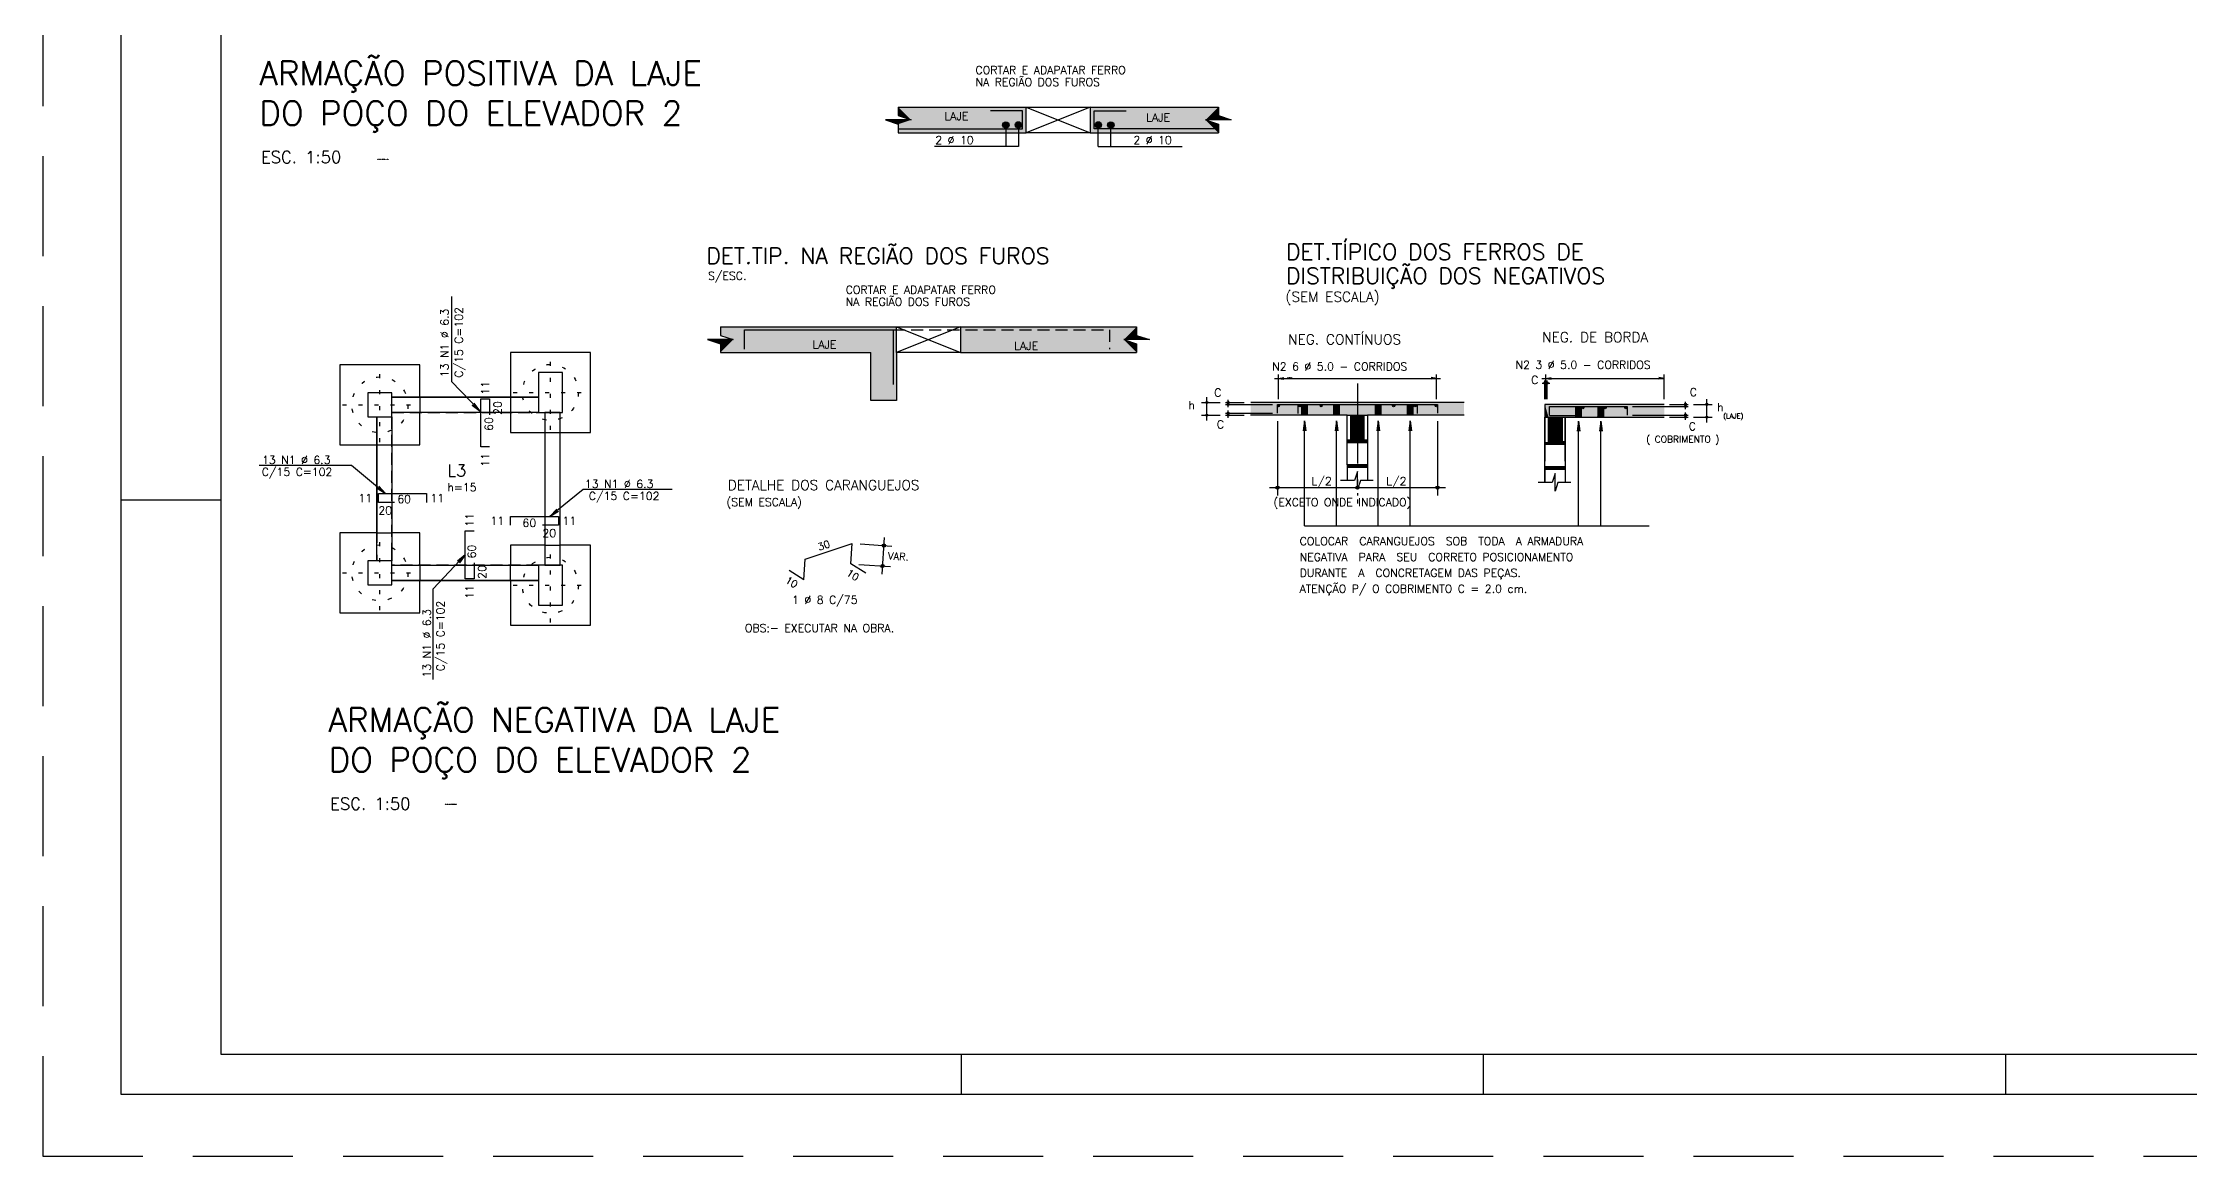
# Model space of a CAD drawing. Extents: x -1.9 to 86, y -1.2 to 61.3.
# Drawn here: x -1.9 to 51.7, y -1.2 to 26.6 of the extents above; entities that cross this region are included whole.
import ezdxf

# ---------------------------------------------------------------- set-up
doc = ezdxf.new("R2010")
doc.units = 0
doc.header["$MEASUREMENT"] = 0
for name, pattern in [('ESTILO_TQS_0001', [0.45, 0.3, -0.15]), ('ESTILO_TQS_0002', [0.4, 0.1, -0.3]), ('ESTILO_TQS_0004', [3.3, 2, -0.4, 0.05, -0.4, 0.05, -0.4]), ('HIDDEN', [0.375, 0.25, -0.125])]:
    doc.linetypes.add(name, pattern=pattern)
doc.layers.get('0').update_dxf_attribs({"linetype": 'CONTINUOUS'})
doc.layers.get('Defpoints').update_dxf_attribs({"linetype": 'CONTINUOUS'})
for name, color, linetype in [('ARQ_FOLHA', 7, 'CONTINUOUS'), ('PENA_01', 1, 'CONTINUOUS'), ('PENA_02', 2, 'CONTINUOUS'), ('PENA_03', 3, 'CONTINUOUS'), ('PENA_04', 4, 'CONTINUOUS'), ('PENA_05', 5, 'CONTINUOUS'), ('PENA_06', 6, 'CONTINUOUS'), ('PENA_10', 253, 'CONTINUOUS')]:
    doc.layers.add(name, color=color, linetype=linetype)
doc.styles.get("Standard").update_dxf_attribs({"font": 'ROMANS.SHX'})

# ---------------------------------------------------------------- blocks, each defined once
blk = doc.blocks.new('FOLHA A1 - 841 X 594')
at = {"layer": 'ARQ_FOLHA', "color": 1}
for p, q in [((-816, 148.5), (-841, 148.5)), ((-631, 10), (-631, 0)), ((-500.5, 10), (-500.5, 0)), ((-370, 10), (-370, 0))]:
    blk.add_line(p, q, dxfattribs=at)
for points in [[(-841, 0), (0, 0), (0, 594), (-841, 594)], [(-816, 10), (-10, 10), (-10, 584), (-816, 584)]]:
    blk.add_lwpolyline(points, close=True, dxfattribs=at)
at = {"layer": 'Defpoints', "color": 8, "linetype": 'HIDDEN', "ltscale": 100}
blk.add_lwpolyline([(-860.5, 609.5), (-860.5, -15.5), (19.5, -15.5), (19.5, 609.5)], close=True, dxfattribs=at)
blk = doc.blocks.new('*U23')
blk.add_blockref('FOLHA A1 - 841 X 594', (0, 0))

msp = doc.modelspace()

# ---------------------------------------------------------------- linework, layer by layer
at = {"layer": 'PENA_01', "linetype": 'Continuous'}
for p, q in [((22.628, 25.029), (24.228, 24.389)), ((24.228, 25.029), (22.628, 24.389)), ((19.384, 19.538), (20.984, 18.898)), ((20.984, 19.538), (19.384, 18.898)), ((28.832, 18.249), (32.976, 18.249)), ((28.932, 17.728), (28.932, 18.349)), ((28.932, 18.249), (29.064, 18.267)), ((28.932, 18.249), (29.064, 18.232)), ((29.163, 18.249), (29.29, 18.249)), ((32.876, 18.249), (32.743, 18.267)), ((32.876, 18.249), (32.743, 18.232)), ((32.876, 17.731), (32.876, 18.349)), ((35.516, 18.249), (38.571, 18.249)), ((35.616, 17.728), (35.616, 18.349)), ((35.616, 18.249), (35.749, 18.267)), ((35.616, 18.249), (35.749, 18.232)), ((38.571, 18.249), (38.439, 18.267)), ((38.571, 18.249), (38.439, 18.232)), ((38.571, 17.731), (38.571, 18.349)), ((10.434, 17.776), (6.774, 17.776)), ((7.474, 17.776), (7.474, 17.396)), ((9.734, 17.776), (9.734, 17.396)), ((27.138, 17.194), (27.138, 17.78)), ((27.672, 17.527), (27.672, 17.714)), ((35.522, 18.132), (35.709, 18.132)), ((35.589, 17.732), (35.589, 18.198)), ((35.642, 17.732), (35.642, 18.198)), ((39.637, 17.145), (39.637, 17.732)), ((6.394, 17.286), (6.394, 16.786)), ((6.394, 17.286), (6.394, 17.136)), ((10.974, 13.576), (10.974, 17.396)), ((27.005, 17.647), (27.472, 17.647)), ((27.005, 17.327), (27.472, 17.327)), ((27.605, 17.647), (28.072, 17.647)), ((27.605, 17.594), (28.781, 17.594)), ((27.605, 17.38), (28.781, 17.38)), ((27.605, 17.327), (28.072, 17.327)), ((27.672, 17.26), (27.672, 17.447)), ((28.904, 17.18), (28.904, 15.317)), ((32.904, 17.18), (32.904, 15.317)), ((37.775, 17.545), (39.171, 17.545)), ((37.775, 17.332), (39.171, 17.332)), ((38.704, 17.598), (39.171, 17.598)), ((38.704, 17.278), (39.171, 17.278)), ((39.104, 17.478), (39.104, 17.665)), ((39.104, 17.212), (39.104, 17.398)), ((39.304, 17.598), (39.771, 17.598)), ((39.304, 17.278), (39.771, 17.278)), ((6.394, 16.786), (6.394, 14.136)), ((9.734, 16.896), (10.594, 16.896)), ((10.594, 16.896), (10.884, 16.896)), ((6.394, 16.586), (6.724, 16.586)), ((28.704, 15.517), (31.104, 15.517)), ((30.704, 15.517), (33.104, 15.517)), ((30.904, 15.379), (30.904, 15.317)), ((30.904, 15.379), (30.904, 15.317)), ((29.584, 14.563), (38.191, 14.563)), ((6.394, 14.386), (6.774, 14.386)), ((6.394, 13.686), (6.394, 14.136)), ((10.594, 14.076), (10.974, 14.076)), ((18.476, 14.108), (19.268, 14.056)), ((19.022, 13.357), (19.081, 14.269)), ((6.394, 13.836), (6.394, 13.686)), ((7.474, 13.576), (7.474, 13.196)), ((9.734, 13.196), (9.734, 13.576)), ((18.443, 13.595), (19.234, 13.544)), ((6.774, 13.196), (10.434, 13.196))]:
    msp.add_line(p, q, dxfattribs=at)
at = {"layer": 'PENA_01', "linetype": 'ESTILO_TQS_0004'}
msp.add_line((30.904, 18.122), (30.904, 14.812), dxfattribs=at)
at = {"layer": 'PENA_01', "linetype": 'Continuous'}
for points in [[(10.884, 16.896), (11.734, 16.896), (11.734, 18.896), (9.734, 18.896), (9.734, 17.776)], [(7.474, 17.776), (7.474, 18.586), (5.474, 18.586), (5.474, 16.586)], [(6.774, 17.776), (10.434, 17.776), (10.434, 17.396), (6.774, 17.396), (6.774, 17.776)], [(6.394, 17.286), (6.774, 17.286), (6.774, 13.686), (6.394, 13.686), (6.394, 17.286)], [(6.724, 16.586), (7.474, 16.586), (7.474, 17.396)], [(9.734, 17.396), (9.734, 16.896)], [(10.594, 13.576), (10.974, 13.576), (10.974, 17.396), (10.594, 17.396), (10.594, 13.576)], [(29.584, 14.563), (29.584, 17.188), (29.617, 16.94), (29.584, 17.188), (29.551, 16.94)], [(30.384, 14.563), (30.384, 17.188), (30.417, 16.94), (30.384, 17.188), (30.351, 16.94)], [(31.424, 14.563), (31.424, 17.188), (31.457, 16.94), (31.424, 17.188), (31.391, 16.94)], [(32.224, 14.563), (32.224, 17.188), (32.257, 16.94), (32.224, 17.188), (32.191, 16.94)], [(36.429, 14.563), (36.429, 17.178), (36.461, 16.93), (36.429, 17.178), (36.396, 16.93)], [(36.99, 14.563), (36.99, 17.178), (37.022, 16.93), (36.99, 17.178), (36.957, 16.93)], [(5.474, 16.586), (6.394, 16.586)], [(6.394, 14.386), (5.474, 14.386), (5.474, 12.386)], [(7.474, 13.576), (7.474, 14.386), (6.774, 14.386)], [(10.594, 14.076), (9.734, 14.076), (9.734, 13.576)], [(9.734, 12.076), (11.734, 12.076), (11.734, 14.076), (10.974, 14.076)], [(6.774, 13.576), (10.434, 13.576), (10.434, 13.196), (6.774, 13.196), (6.774, 13.576)], [(5.474, 12.386), (7.474, 12.386), (7.474, 13.196)], [(9.734, 13.196), (9.734, 12.076)]]:
    msp.add_lwpolyline(points, dxfattribs=at)
for centre, radius in [((35.589, 18.132), 0.0267), ((35.589, 18.132), 0.0133), ((35.642, 18.132), 0.0267), ((35.642, 18.132), 0.0133), ((27.138, 17.647), 0.0267), ((27.138, 17.327), 0.0267), ((27.138, 17.647), 0.0133), ((27.138, 17.327), 0.0133), ((27.672, 17.647), 0.0267), ((27.672, 17.594), 0.0267), ((27.672, 17.38), 0.0267), ((27.672, 17.327), 0.0267), ((27.672, 17.647), 0.0133), ((27.672, 17.594), 0.0133), ((27.672, 17.38), 0.0133), ((27.672, 17.327), 0.0133), ((39.104, 17.598), 0.0267), ((39.104, 17.545), 0.0267), ((39.104, 17.332), 0.0267), ((39.104, 17.278), 0.0267), ((39.104, 17.598), 0.0133), ((39.104, 17.545), 0.0133), ((39.104, 17.332), 0.0133), ((39.104, 17.278), 0.0133), ((39.637, 17.598), 0.0267), ((39.637, 17.278), 0.0267), ((39.637, 17.598), 0.0133), ((39.637, 17.278), 0.0133)]:
    msp.add_circle(centre, radius, dxfattribs=at)
at = {"layer": 'PENA_02', "linetype": 'Continuous'}
for p, q in [((22.116, 24.582), (22.116, 24.042)), ((22.429, 24.584), (22.429, 24.042)), ((24.427, 24.042), (24.427, 24.584)), ((24.741, 24.042), (24.741, 24.582)), ((22.429, 24.042), (20.333, 24.042)), ((24.427, 24.042), (26.523, 24.042))]:
    msp.add_line(p, q, dxfattribs=at)
for points in [[(10.434, 17.396), (11.034, 17.396), (11.034, 18.396), (10.434, 18.396), (10.434, 17.396)], [(6.174, 17.286), (6.774, 17.286), (6.774, 17.886), (6.174, 17.886), (6.174, 17.286)], [(6.174, 13.086), (6.774, 13.086), (6.774, 13.686), (6.174, 13.686), (6.174, 13.086)], [(10.434, 12.576), (11.034, 12.576), (11.034, 13.576), (10.434, 13.576), (10.434, 12.576)]]:
    msp.add_lwpolyline(points, dxfattribs=at)
for centre, radius in [((28.904, 15.517), 0.04), ((30.904, 15.517), 0.04), ((30.904, 15.517), 0.04), ((32.904, 15.517), 0.04), ((28.904, 15.517), 0.02), ((30.904, 15.517), 0.02), ((30.904, 15.517), 0.02), ((32.904, 15.517), 0.02), ((19.068, 14.069), 0.04), ((19.068, 14.069), 0.02), ((19.035, 13.557), 0.04), ((19.035, 13.557), 0.02)]:
    msp.add_circle(centre, radius, dxfattribs=at)
at = {"layer": 'PENA_03', "linetype": 'Continuous'}
for p, q in [((19.428, 25.029), (22.628, 25.029)), ((22.628, 24.389), (22.628, 25.029)), ((22.628, 25.029), (24.228, 25.029)), ((24.228, 25.029), (27.428, 25.029)), ((24.228, 25.029), (24.228, 24.389)), ((19.428, 24.389), (22.628, 24.389)), ((24.228, 24.389), (22.628, 24.389)), ((24.228, 24.389), (27.428, 24.389)), ((14.984, 19.538), (19.384, 19.538)), ((19.384, 18.898), (19.384, 19.538)), ((19.384, 19.538), (20.984, 19.538)), ((20.984, 19.538), (25.384, 19.538)), ((20.984, 19.538), (20.984, 18.898)), ((14.984, 18.898), (18.744, 18.898)), ((18.744, 17.698), (18.744, 18.898)), ((20.984, 18.898), (19.384, 18.898)), ((19.384, 18.898), (19.384, 17.698)), ((20.984, 18.898), (25.384, 18.898)), ((19.384, 17.698), (18.744, 17.698)), ((30.651, 17.327), (28.231, 17.327)), ((33.571, 17.647), (28.237, 17.647)), ((29.517, 17.327), (29.517, 17.594)), ((29.651, 17.594), (29.651, 17.327)), ((30.317, 17.327), (30.317, 17.594)), ((30.451, 17.594), (30.451, 17.327)), ((30.651, 16.087), (30.651, 17.327)), ((33.571, 17.327), (31.157, 17.327)), ((31.157, 17.327), (31.157, 16.087)), ((31.355, 17.594), (31.533, 17.594)), ((31.533, 17.327), (31.355, 17.327)), ((31.357, 17.327), (31.357, 17.594)), ((31.491, 17.594), (31.491, 17.327)), ((32.157, 17.327), (32.157, 17.594)), ((32.357, 17.327), (32.206, 17.327)), ((32.291, 17.594), (32.291, 17.327)), ((38.571, 17.598), (35.589, 17.598)), ((35.589, 17.598), (35.589, 16.18)), ((35.589, 15.649), (35.589, 17.278)), ((36.095, 16.18), (36.095, 17.278)), ((36.095, 17.278), (38.571, 17.278)), ((36.095, 17.278), (36.095, 16.038)), ((36.362, 17.278), (36.362, 17.545)), ((36.495, 17.545), (36.495, 17.278)), ((36.899, 17.545), (37.056, 17.545)), ((37.056, 17.278), (36.899, 17.278)), ((36.923, 17.278), (36.923, 17.545)), ((37.056, 17.545), (37.056, 17.278)), ((30.651, 16.649), (31.157, 16.649)), ((35.589, 16.6), (36.095, 16.6)), ((31.157, 16.087), (30.651, 16.087)), ((30.651, 16.087), (30.651, 15.698)), ((30.651, 16.029), (31.157, 16.029)), ((30.904, 15.579), (30.904, 15.579)), ((30.904, 15.579), (30.904, 15.579)), ((31.157, 16.087), (31.157, 15.692)), ((36.095, 16.038), (35.589, 16.038)), ((35.589, 16.038), (35.589, 15.649)), ((35.589, 15.98), (36.095, 15.98)), ((36.095, 16.038), (36.095, 15.643))]:
    msp.add_line(p, q, dxfattribs=at)
at = {"layer": 'PENA_03', "linetype": 'ESTILO_TQS_0002'}
for p, q in [((10.734, 16.963), (10.734, 18.829)), ((6.474, 16.653), (6.474, 18.519)), ((9.801, 17.896), (11.667, 17.896)), ((5.541, 17.586), (7.407, 17.586)), ((6.474, 12.453), (6.474, 14.319)), ((10.734, 12.143), (10.734, 14.009)), ((5.541, 13.386), (7.407, 13.386)), ((9.801, 13.076), (11.667, 13.076))]:
    msp.add_line(p, q, dxfattribs=at)
at = {"layer": 'PENA_03', "linetype": 'ESTILO_TQS_0001'}
for p, q in [((6.774, 17.396), (10.434, 17.396)), ((6.774, 17.136), (6.774, 17.286)), ((10.594, 17.396), (10.594, 13.576)), ((6.774, 13.836), (6.774, 17.136)), ((6.774, 13.686), (6.774, 13.836)), ((10.434, 13.576), (6.774, 13.576))]:
    msp.add_line(p, q, dxfattribs=at)
at = {"layer": 'PENA_03', "linetype": 'Continuous'}
for points in [[(19.428, 25.029), (19.428, 24.816), (19.748, 24.709), (19.108, 24.709), (19.428, 24.602), (19.428, 24.389)], [(27.428, 25.029), (27.428, 24.816), (27.748, 24.709), (27.108, 24.709), (27.428, 24.602), (27.428, 24.389)], [(8.265, 20.293), (8.265, 18.168), (8.977, 17.426), (8.782, 17.582), (8.977, 17.426), (8.829, 17.627)], [(14.984, 19.538), (14.984, 19.324), (15.304, 19.218), (14.664, 19.218), (14.984, 19.111), (14.984, 18.898)], [(25.384, 19.538), (25.384, 19.324), (25.704, 19.218), (25.064, 19.218), (25.384, 19.111), (25.384, 18.898)], [(30.651, 16.707), (30.651, 17.327), (31.157, 17.327), (31.157, 16.707), (30.651, 16.707)], [(30.741, 16.707), (30.741, 17.327)], [(31.061, 17.327), (31.061, 16.707)], [(35.589, 16.658), (35.589, 17.278), (36.095, 17.278), (36.095, 16.658), (35.679, 16.658)], [(35.679, 16.658), (35.679, 17.278)], [(36.019, 17.278), (36.019, 16.658)], [(3.458, 16.082), (5.759, 16.082), (6.616, 15.367), (6.404, 15.501), (6.616, 15.367), (6.446, 15.551)], [(31.301, 15.698), (30.978, 15.698), (30.904, 15.478), (30.904, 15.918), (30.831, 15.698), (30.479, 15.698)], [(36.239, 15.649), (35.915, 15.649), (35.842, 15.429), (35.842, 15.869), (35.769, 15.649), (35.417, 15.649)], [(13.776, 15.466), (11.555, 15.466), (10.723, 14.799), (10.896, 14.98), (10.723, 14.799), (10.937, 14.929)], [(7.802, 10.717), (7.802, 12.988), (8.604, 13.836), (8.458, 13.633), (8.604, 13.836), (8.41, 13.678)]]:
    msp.add_lwpolyline(points, dxfattribs=at)
for centre, radius in [((22.116, 24.582), 0.08), ((22.429, 24.584), 0.08), ((24.427, 24.584), 0.08), ((24.741, 24.582), 0.08), ((28.932, 17.561), 0.0267), ((29.465, 17.561), 0.0267), ((29.999, 17.561), 0.0267), ((31.809, 17.565), 0.0267), ((32.342, 17.565), 0.0267), ((32.876, 17.565), 0.0267), ((36.537, 17.517), 0.0267), ((37.094, 17.517), 0.0267), ((37.613, 17.517), 0.0267)]:
    msp.add_circle(centre, radius, dxfattribs=at)
at = {"layer": 'PENA_03', "linetype": 'ESTILO_TQS_0002'}
for centre in [(6.474, 17.586), (10.734, 17.896), (6.474, 13.386), (10.734, 13.076)]:
    msp.add_circle(centre, 0.7, dxfattribs=at)
at = {"layer": 'PENA_03', "linetype": 'Continuous'}
for points in [[(22.196, 24.582), (22.076, 24.651), (22.04, 24.609)], [(22.196, 24.582), (22.04, 24.609), (22.04, 24.554)], [(22.196, 24.582), (22.04, 24.554), (22.076, 24.512)], [(22.196, 24.582), (22.13, 24.66), (22.076, 24.651)], [(22.196, 24.582), (22.076, 24.512), (22.13, 24.503)], [(22.196, 24.582), (22.177, 24.633), (22.13, 24.66)], [(22.196, 24.582), (22.13, 24.503), (22.177, 24.53)], [(22.196, 24.582), (22.177, 24.53), (22.196, 24.582)], [(22.509, 24.584), (22.389, 24.653), (22.354, 24.611)], [(22.509, 24.584), (22.354, 24.611), (22.354, 24.557)], [(22.509, 24.584), (22.354, 24.557), (22.389, 24.515)], [(22.509, 24.584), (22.443, 24.663), (22.389, 24.653)], [(22.509, 24.584), (22.389, 24.515), (22.443, 24.505)], [(22.509, 24.584), (22.491, 24.636), (22.443, 24.663)], [(22.509, 24.584), (22.443, 24.505), (22.491, 24.533)], [(22.509, 24.584), (22.491, 24.533), (22.509, 24.584)], [(24.507, 24.584), (24.387, 24.653), (24.352, 24.611)], [(24.507, 24.584), (24.352, 24.611), (24.352, 24.557)], [(24.507, 24.584), (24.352, 24.557), (24.387, 24.515)], [(24.507, 24.584), (24.441, 24.663), (24.387, 24.653)], [(24.507, 24.584), (24.387, 24.515), (24.441, 24.505)], [(24.507, 24.584), (24.489, 24.636), (24.441, 24.663)], [(24.507, 24.584), (24.441, 24.505), (24.489, 24.533)], [(24.507, 24.584), (24.489, 24.533), (24.507, 24.584)], [(24.821, 24.582), (24.701, 24.651), (24.666, 24.609)], [(24.821, 24.582), (24.666, 24.609), (24.666, 24.554)], [(24.821, 24.582), (24.666, 24.554), (24.701, 24.512)], [(24.821, 24.582), (24.755, 24.66), (24.701, 24.651)], [(24.821, 24.582), (24.701, 24.512), (24.755, 24.503)], [(24.821, 24.582), (24.802, 24.633), (24.755, 24.66)], [(24.821, 24.582), (24.755, 24.503), (24.802, 24.53)], [(24.821, 24.582), (24.802, 24.53), (24.821, 24.582)], [(28.959, 17.561), (28.919, 17.584), (28.907, 17.57)], [(28.959, 17.561), (28.907, 17.57), (28.907, 17.552)], [(28.959, 17.561), (28.907, 17.552), (28.919, 17.538)], [(28.959, 17.561), (28.937, 17.588), (28.919, 17.584)], [(28.959, 17.561), (28.919, 17.538), (28.937, 17.535)], [(28.959, 17.561), (28.952, 17.578), (28.937, 17.588)], [(28.959, 17.561), (28.937, 17.535), (28.952, 17.544)], [(28.959, 17.561), (28.952, 17.544), (28.959, 17.561)], [(29.492, 17.561), (29.452, 17.584), (29.44, 17.57)], [(29.492, 17.561), (29.44, 17.57), (29.44, 17.552)], [(29.492, 17.561), (29.44, 17.552), (29.452, 17.538)], [(29.492, 17.561), (29.47, 17.588), (29.452, 17.584)], [(29.492, 17.561), (29.452, 17.538), (29.47, 17.535)], [(29.492, 17.561), (29.486, 17.578), (29.47, 17.588)], [(29.492, 17.561), (29.47, 17.535), (29.486, 17.544)], [(29.492, 17.561), (29.486, 17.544), (29.492, 17.561)], [(30.025, 17.561), (29.985, 17.584), (29.974, 17.57)], [(30.025, 17.561), (29.974, 17.57), (29.974, 17.552)], [(30.025, 17.561), (29.974, 17.552), (29.985, 17.538)], [(30.025, 17.561), (30.003, 17.588), (29.985, 17.584)], [(30.025, 17.561), (29.985, 17.538), (30.003, 17.535)], [(30.025, 17.561), (30.019, 17.578), (30.003, 17.588)], [(30.025, 17.561), (30.003, 17.535), (30.019, 17.544)], [(30.025, 17.561), (30.019, 17.544), (30.025, 17.561)], [(31.836, 17.565), (31.796, 17.588), (31.784, 17.574)], [(31.836, 17.565), (31.784, 17.574), (31.784, 17.555)], [(31.836, 17.565), (31.784, 17.555), (31.796, 17.542)], [(31.836, 17.565), (31.814, 17.591), (31.796, 17.588)], [(31.836, 17.565), (31.796, 17.542), (31.814, 17.538)], [(31.836, 17.565), (31.829, 17.582), (31.814, 17.591)], [(31.836, 17.565), (31.814, 17.538), (31.829, 17.547)], [(31.836, 17.565), (31.829, 17.547), (31.836, 17.565)], [(32.369, 17.565), (32.329, 17.588), (32.317, 17.574)], [(32.369, 17.565), (32.317, 17.574), (32.317, 17.555)], [(32.369, 17.565), (32.317, 17.555), (32.329, 17.542)], [(32.369, 17.565), (32.347, 17.591), (32.329, 17.588)], [(32.369, 17.565), (32.329, 17.542), (32.347, 17.538)], [(32.369, 17.565), (32.363, 17.582), (32.347, 17.591)], [(32.369, 17.565), (32.347, 17.538), (32.363, 17.547)], [(32.369, 17.565), (32.363, 17.547), (32.369, 17.565)], [(32.902, 17.565), (32.862, 17.588), (32.851, 17.574)], [(32.902, 17.565), (32.851, 17.574), (32.851, 17.555)], [(32.902, 17.565), (32.851, 17.555), (32.862, 17.542)], [(32.902, 17.565), (32.88, 17.591), (32.862, 17.588)], [(32.902, 17.565), (32.862, 17.542), (32.88, 17.538)], [(32.902, 17.565), (32.896, 17.582), (32.88, 17.591)], [(32.902, 17.565), (32.88, 17.538), (32.896, 17.547)], [(32.902, 17.565), (32.896, 17.547), (32.902, 17.565)], [(36.564, 17.517), (36.524, 17.54), (36.512, 17.526)], [(36.564, 17.517), (36.512, 17.526), (36.512, 17.507)], [(36.564, 17.517), (36.512, 17.507), (36.524, 17.493)], [(36.564, 17.517), (36.542, 17.543), (36.524, 17.54)], [(36.564, 17.517), (36.524, 17.493), (36.542, 17.49)], [(36.564, 17.517), (36.558, 17.534), (36.542, 17.543)], [(36.564, 17.517), (36.542, 17.49), (36.558, 17.499)], [(36.564, 17.517), (36.558, 17.499), (36.564, 17.517)], [(37.121, 17.517), (37.081, 17.54), (37.069, 17.526)], [(37.121, 17.517), (37.069, 17.526), (37.069, 17.507)], [(37.121, 17.517), (37.069, 17.507), (37.081, 17.493)], [(37.121, 17.517), (37.099, 17.543), (37.081, 17.54)], [(37.121, 17.517), (37.081, 17.493), (37.099, 17.49)], [(37.121, 17.517), (37.114, 17.534), (37.099, 17.543)], [(37.121, 17.517), (37.099, 17.49), (37.114, 17.499)], [(37.121, 17.517), (37.114, 17.499), (37.121, 17.517)], [(37.64, 17.517), (37.6, 17.54), (37.588, 17.526)], [(37.64, 17.517), (37.588, 17.526), (37.588, 17.507)], [(37.64, 17.517), (37.588, 17.507), (37.6, 17.493)], [(37.64, 17.517), (37.618, 17.543), (37.6, 17.54)], [(37.64, 17.517), (37.6, 17.493), (37.618, 17.49)], [(37.64, 17.517), (37.633, 17.534), (37.618, 17.543)], [(37.64, 17.517), (37.618, 17.49), (37.633, 17.499)], [(37.64, 17.517), (37.633, 17.499), (37.64, 17.517)]]:
    msp.add_solid(points, dxfattribs=at)
at = {"layer": 'PENA_04', "linetype": 'Continuous'}
msp.add_line((37.642, 17.332), (37.642, 17.332), dxfattribs=at)
at = {"layer": 'PENA_05', "linetype": 'Continuous'}
for p, q in [((22.532, 24.933), (21.732, 24.933)), ((24.324, 24.933), (25.124, 24.933)), ((8.995, 16.536), (8.995, 17.736)), ((8.995, 17.736), (9.215, 17.736)), ((9.215, 17.736), (9.215, 17.336)), ((29.41, 17.594), (29.41, 17.374)), ((32.393, 17.594), (32.393, 17.374)), ((35.702, 17.545), (37.642, 17.545)), ((35.702, 17.318), (35.702, 17.545)), ((35.702, 17.318), (36.502, 17.318)), ((37.642, 17.545), (37.642, 17.332)), ((9.215, 16.536), (8.995, 16.536)), ((6.434, 15.147), (6.434, 15.367)), ((6.434, 15.367), (7.634, 15.367)), ((6.834, 15.147), (6.434, 15.147)), ((7.634, 15.367), (7.634, 15.147)), ((9.734, 14.579), (9.734, 14.799)), ((9.734, 14.799), (10.934, 14.799)), ((10.934, 14.579), (10.534, 14.579)), ((10.934, 14.799), (10.934, 14.579)), ((8.604, 13.236), (8.604, 14.436)), ((8.604, 14.436), (8.824, 14.436)), ((17.101, 13.726), (18.277, 14.121)), ((18.243, 13.609), (18.277, 14.121)), ((8.824, 13.636), (8.824, 13.236)), ((17.067, 13.214), (16.698, 13.441)), ((17.067, 13.214), (17.101, 13.726)), ((18.613, 13.382), (18.243, 13.609)), ((8.824, 13.236), (8.604, 13.236))]:
    msp.add_line(p, q, dxfattribs=at)
for points in [[(19.428, 24.485), (22.532, 24.485), (22.532, 24.933)], [(27.428, 24.485), (24.324, 24.485), (24.324, 24.933)], [(15.584, 18.978), (15.584, 19.458), (19.304, 19.458), (19.304, 18.098)], [(28.904, 17.38), (28.904, 17.594), (32.904, 17.594), (32.904, 17.38)]]:
    msp.add_lwpolyline(points, dxfattribs=at)
at = {"layer": 'PENA_06', "linetype": 'ESTILO_TQS_0001'}
msp.add_lwpolyline([(19.304, 19.458), (24.704, 19.458), (24.704, 18.978)], dxfattribs=at)
at = {"layer": 'PENA_10', "linetype": 'Continuous'}
for points in [[(19.748, 24.709), (19.108, 24.709), (19.428, 24.602)], [(19.748, 24.709), (22.628, 25.029), (19.428, 25.029)], [(19.748, 24.709), (19.428, 25.029), (19.428, 24.816)], [(19.748, 24.709), (19.428, 24.602), (22.628, 24.389)], [(19.748, 24.709), (22.628, 24.389), (22.628, 25.029)], [(27.108, 24.709), (27.428, 25.029), (24.228, 25.029)], [(27.108, 24.709), (24.228, 25.029), (27.428, 24.389)], [(27.428, 24.389), (24.228, 25.029), (24.228, 24.389)], [(27.108, 24.709), (27.428, 24.816), (27.428, 25.029)], [(27.108, 24.709), (27.748, 24.709), (27.428, 24.816)], [(27.108, 24.709), (27.428, 24.389), (27.428, 24.602)], [(22.628, 24.389), (19.428, 24.602), (19.428, 24.389)], [(15.304, 19.218), (14.984, 19.324), (19.384, 19.538)], [(19.384, 19.538), (14.984, 19.324), (14.984, 19.538)], [(15.304, 19.218), (19.384, 19.538), (18.744, 18.898)], [(18.744, 17.698), (18.744, 18.898), (19.384, 19.538)], [(18.744, 17.698), (19.384, 19.538), (19.384, 17.698)], [(25.064, 19.218), (25.384, 19.538), (20.984, 19.538)], [(25.064, 19.218), (20.984, 19.538), (25.384, 18.898)], [(25.384, 18.898), (20.984, 19.538), (20.984, 18.898)], [(25.064, 19.218), (25.384, 19.324), (25.384, 19.538)], [(25.064, 19.218), (25.704, 19.218), (25.384, 19.324)], [(15.304, 19.218), (14.984, 19.111), (14.664, 19.218)], [(15.304, 19.218), (18.744, 18.898), (14.984, 18.898)], [(15.304, 19.218), (14.984, 18.898), (14.984, 19.111)], [(25.064, 19.218), (25.384, 18.898), (25.384, 19.111)], [(28.237, 17.647), (28.237, 17.327), (30.741, 17.327)], [(28.237, 17.647), (30.741, 17.327), (33.571, 17.647)], [(29.517, 17.327), (29.651, 17.327), (29.651, 17.594)], [(29.517, 17.327), (29.651, 17.594), (29.517, 17.594)], [(29.517, 17.327), (29.517, 17.594), (29.517, 17.327)], [(30.317, 17.327), (30.451, 17.327), (30.451, 17.594)], [(30.317, 17.327), (30.451, 17.594), (30.317, 17.594)], [(30.317, 17.327), (30.317, 17.594), (30.317, 17.327)], [(30.741, 17.327), (31.061, 17.327), (33.571, 17.647)], [(30.741, 16.707), (31.061, 16.707), (30.741, 17.327)], [(31.061, 16.707), (31.061, 17.327), (30.741, 17.327)], [(31.061, 17.327), (33.571, 17.327), (33.571, 17.647)], [(31.357, 17.327), (31.491, 17.327), (31.491, 17.594)], [(31.357, 17.327), (31.491, 17.594), (31.357, 17.594)], [(31.357, 17.327), (31.357, 17.594), (31.357, 17.327)], [(32.157, 17.327), (32.291, 17.327), (32.291, 17.594)], [(32.157, 17.327), (32.291, 17.594), (32.157, 17.594)], [(32.157, 17.327), (32.157, 17.594), (32.157, 17.327)], [(35.589, 17.598), (35.589, 17.278), (35.679, 17.278)], [(35.589, 17.598), (35.679, 17.278), (38.571, 17.598)], [(35.679, 17.278), (36.019, 17.278), (38.571, 17.598)], [(35.679, 16.658), (36.019, 16.658), (35.679, 17.278)], [(36.019, 16.658), (36.019, 17.278), (35.679, 17.278)], [(36.019, 17.278), (38.571, 17.278), (38.571, 17.598)], [(36.362, 17.278), (36.495, 17.278), (36.495, 17.545)], [(36.362, 17.278), (36.495, 17.545), (36.362, 17.545)], [(36.362, 17.278), (36.362, 17.545), (36.362, 17.278)], [(36.923, 17.278), (37.056, 17.278), (37.056, 17.545)], [(36.923, 17.278), (37.056, 17.545), (36.923, 17.545)], [(36.923, 17.278), (36.923, 17.545), (36.923, 17.278)], [(30.651, 16.707), (31.157, 16.707), (31.157, 16.649)], [(30.651, 16.707), (31.157, 16.649), (30.651, 16.649)], [(30.651, 16.707), (30.651, 16.649), (30.651, 16.707)], [(35.589, 16.658), (36.095, 16.658), (36.095, 16.6)], [(35.589, 16.658), (36.095, 16.6), (35.589, 16.6)], [(35.589, 16.658), (35.589, 16.6), (35.589, 16.658)], [(30.651, 16.087), (31.157, 16.087), (31.157, 16.029)], [(30.651, 16.087), (31.157, 16.029), (30.651, 16.029)], [(30.651, 16.087), (30.651, 16.029), (30.651, 16.087)], [(35.589, 16.038), (36.095, 16.038), (36.095, 15.98)], [(35.589, 16.038), (36.095, 15.98), (35.589, 15.98)], [(35.589, 16.038), (35.589, 15.98), (35.589, 16.038)]]:
    msp.add_solid(points, dxfattribs=at)

# ---------------------------------------------------------------- block references
at = {"xscale": 0.09999999999999938, "yscale": 0.09999999999999938, "zscale": 0.09999999999999938}
msp.add_blockref('*U23', (84.1, 0.356), dxfattribs=at)

# ---------------------------------------------------------------- texts
at = {"layer": 'PENA_01', "linetype": 'Continuous'}
for s, height, p in [('C', 0.2, (35.246, 18.109)), ('C', 0.2, (27.325, 17.791)), ('C', 0.2, (39.209, 17.804)), ('h', 0.2, (26.68, 17.48)), ('C', 0.2, (27.39, 16.997)), ('h', 0.2, (39.895, 17.432)), ('(LAJE)', 0.12, (40.047, 17.247)), ('( COBRIMENTO )', 0.16667, (38.121, 16.642)), ('C', 0.2, (39.186, 16.948)), ('1 %%c 8 C/75', 0.2, (16.772, 12.612))]:
    msp.add_text(s, height=height, dxfattribs=at).set_placement(p)
for s, rotation, p in [('30', 18.558, (17.449, 13.939)), ('10', 328.465, (18.114, 13.337)), ('VAR.', 356.248, (19.168, 13.725)), ('10', 328.465, (16.583, 13.157))]:
    msp.add_text(s, height=0.18, rotation=rotation, dxfattribs=at).set_placement(p)
at = {"layer": 'PENA_02', "linetype": 'Continuous'}
for s, p in [('CORTAR E ADAPATAR FERRO', (21.358, 25.854)), ('NA REGIÃO DOS FUROS', (21.358, 25.554)), ('LAJE', (20.581, 24.707)), ('LAJE', (25.622, 24.671)), ('2 %%c 10', (20.353, 24.106)), ('2 %%c 10', (25.304, 24.106)), ('CORTAR E ADAPATAR FERRO', (18.113, 20.363)), ('NA REGIÃO DOS FUROS', (18.113, 20.063)), ('LAJE', (17.283, 18.995)), ('LAJE', (22.324, 18.959))]:
    msp.add_text(s, height=0.2, dxfattribs=at).set_placement(p)
at = {"layer": 'PENA_03', "linetype": 'Continuous'}
for s, height, p in [('ESC. 1:50', 0.3, (3.5, 23.631)), ('S/ESC.', 0.2, (14.673, 20.712)), ('(SEM ESCALA)', 0.25, (29.103, 20.163)), ('N2 6 %%c 5.0 - CORRIDOS', 0.2, (28.773, 18.445)), ('N2 %%c 5 C=COR', 0.01, (29.158, 18.257)), ('N2 3 %%c 5.0 - CORRIDOS', 0.2, (34.855, 18.487)), ('13 N1 %%c 6.3', 0.2, (3.525, 16.108)), ('L3', 0.3, (8.158, 15.799)), ('C/15 C=102', 0.2, (3.518, 15.81)), ('h=15', 0.2, (8.158, 15.425)), ('13 N1 %%c 6.3', 0.2, (11.594, 15.508)), ('L/2', 0.2, (29.756, 15.577)), ('L/2', 0.2, (31.624, 15.577)), ('11', 0.2, (5.934, 15.157)), ('20', 0.2, (6.434, 14.847)), ('60', 0.2, (6.907, 15.131)), ('11', 0.2, (7.734, 15.157)), ('C/15 C=102', 0.2, (11.694, 15.208)), ('(SEM ESCALA)', 0.2, (15.134, 15.056)), ('(EXCETO ONDE INDICADO)', 0.2, (28.807, 15.052)), ('11', 0.2, (9.234, 14.589)), ('60', 0.2, (10.035, 14.536)), ('11', 0.2, (11.034, 14.589)), ('20', 0.2, (10.534, 14.279)), ('COLOCAR  CARANGUEJOS  SOB  TODA  A ARMADURA', 0.2, (29.459, 14.078)), ('NEGATIVA  PARA  SEU  CORRETO POSICIONAMENTO', 0.2, (29.459, 13.682)), ('DURANTE  A  CONCRETAGEM DAS PEÇAS.', 0.2, (29.459, 13.286)), ('ATENÇÃO P/ O COBRIMENTO C = 2.0 cm.', 0.2, (29.459, 12.889)), ('OBS:- EXECUTAR NA OBRA.', 0.2, (15.594, 11.906)), ('ESC. 1:50', 0.3, (5.229, 7.465))]:
    msp.add_text(s, height=height, dxfattribs=at).set_placement(p)
for s, p in [('13 N1 %%c 6.3', (8.189, 18.277)), ('C/15 C=102', (8.543, 18.265)), ('11', (9.205, 17.836)), ('60', (9.295, 16.936)), ('20', (9.515, 17.336)), ('11', (9.205, 16.036)), ('11', (8.814, 14.536)), ('60', (8.869, 13.748)), ('20', (9.124, 13.236)), ('11', (8.814, 12.736)), ('13 N1 %%c 6.3', (7.743, 10.768)), ('C/15 C=102', (8.085, 10.925))]:
    msp.add_text(s, height=0.2, rotation=90, dxfattribs=at).set_placement(p)
at = {"layer": 'PENA_05', "linetype": 'Continuous'}
for s, height, p in [('ARMAÇÃO POSITIVA DA LAJE', 0.6, (3.461, 25.578)), ('DO POÇO DO ELEVADOR 2', 0.6, (3.461, 24.578)), ('DET.TIP. NA REGIÃO DOS FUROS', 0.4, (14.635, 21.112)), ('DET.TÍPICO DOS FERROS DE ', 0.4, (29.122, 21.213)), ('DISTRIBUIÇÃO DOS NEGATIVOS', 0.4, (29.122, 20.613)), ('NEG. CONTÍNUOS', 0.25, (29.174, 19.097)), ('NEG. DE BORDA', 0.25, (35.523, 19.153)), ('DETALHE DOS CARANGUEJOS', 0.25, (15.167, 15.456)), ('ARMAÇÃO NEGATIVA DA LAJE', 0.6, (5.19, 9.412)), ('DO POÇO DO ELEVADOR 2', 0.6, (5.19, 8.412))]:
    msp.add_text(s, height=height, dxfattribs=at).set_placement(p)
at = {"layer": 'PENA_06', "linetype": 'Continuous'}
for s, p in [('ARM. POS. DA LAJE DO POÇO DO ELEV. 2', (6.409, 23.721)), ('ARM. NEG. DA LAJE DO POÇO DO ELEV. 2', (8.105, 7.597))]:
    msp.add_text(s, height=0.01, dxfattribs=at).set_placement(p)

doc.saveas('drawing.dxf')
